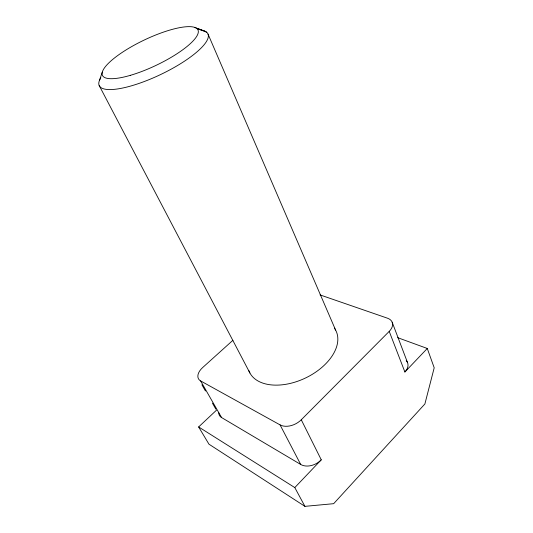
<?xml version="1.0" encoding="UTF-8"?>
<svg xmlns="http://www.w3.org/2000/svg" width="533" height="533" viewBox="0 0 533 533"><rect width="100%" height="100%" fill="white"/><g stroke="black" fill="none" stroke-linecap="round" stroke-linejoin="round"><path stroke-width="0.8" d="M102.289 72.182L99.478 80.376M397.645 337.656L427.279 348.475L434.202 367.797L424.881 403.981L333.658 503.685L304.923 506.35L294.802 487.582L321.259 459.806L301.272 419.771L389.217 331.379A14.877 9.234 -20.1 0 0 387.471 318.194L320.08 294.922M389.217 331.379L404.887 371.994L427.279 348.475M304.923 506.35L208.956 444.176L198.636 426.946L216.585 410.084M232.888 340.314L202.673 367.543A14.058 8.281 -30 0 0 200.608 380.922L221.568 417.546L300.705 464.463A15.21 10.926 -28 0 0 321.259 459.806M204.206 30.867L197.676 28.655L206.651 32.213M194.618 27.356L201.347 30.055M200.608 380.922L280.065 424.888L300.705 464.463M198.636 426.946L294.802 487.582M201.907 384.793L205.452 390.975M212.427 403.141L215.852 409.124M99.211 85.58L249.91 372.993M208.05 34.139L335.617 330.1M407.558 362.673L392.168 322.192M334.398 328.141A47.937 29.375 -25.5 0 1 306.388 377.577A47.937 29.375 -25.5 0 1 248.778 370.462M221.568 417.546A13.605 8.601 -30.6 0 1 218.703 412.629M301.272 419.771A15.79 10.6 -27.6 0 1 280.065 424.888M406.213 360.608A14.364 9.561 -19.4 0 1 404.887 371.994M201.421 30.181A60.196 16.39 -25.5 0 1 159.953 74.853A60.196 16.39 -25.5 0 1 100.857 77.725M130.285 75.36A52.9 13.978 -25.5 0 0 198.109 30.268A52.9 13.978 -25.5 0 0 122.237 52.387A52.9 13.978 -25.5 0 0 130.285 75.36"/></g></svg>
